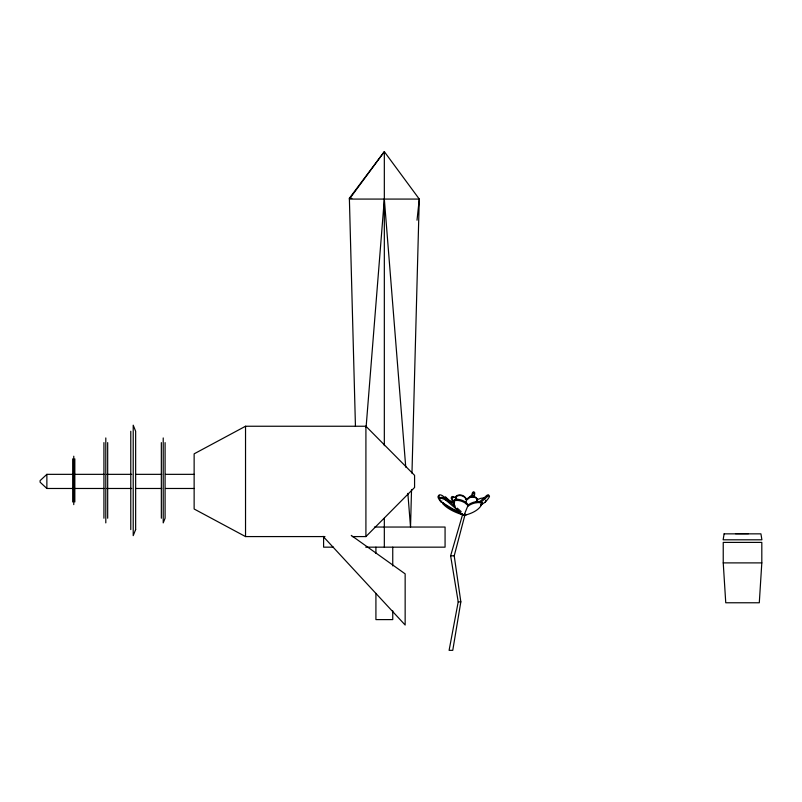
<?xml version="1.0" encoding="UTF-8"?>
<svg xmlns="http://www.w3.org/2000/svg" width="802" height="802" viewBox="0 0 802 802"><rect width="100%" height="100%" fill="white"/><g stroke="black" fill="none" stroke-linecap="round" stroke-linejoin="round"><path stroke-width="1.2" d="M455.917 500.087A23.819 19.799 2.5 0 1 456.148 496.869L456.158 496.298A6.256 4.972 30.8 0 1 461.832 495.215A6.256 4.972 30.8 0 1 466.574 499.516L465.882 503.696M476.218 502.553A23.819 19.709 -1.2 0 0 477.07 499.415L477.08 498.844A6.256 4.702 -25.7 0 0 472.298 496.488A6.256 4.702 -25.7 0 0 466.574 499.516M411.536 489.491L410.534 527.044L407.847 493.37M411.967 473.21L419.276 199.076L384.328 151.658L349.371 198.264L355.446 426.333M454.554 500.879L454.584 499.756A8.231 4.08 21.7 0 1 462.112 500.308A8.231 4.08 21.7 0 1 468.188 504.999L463.957 515.425A31.338 15.95 2.4 0 1 454.554 500.879A8.231 4.08 21.7 0 1 462.072 501.43A8.231 4.08 21.7 0 1 468.157 506.122A8.231 3.429 -17.5 0 1 475.786 502.824A8.231 3.429 -17.5 0 1 481.972 503.656L482.002 502.533A8.231 3.429 -17.5 0 0 469.16 504.278L468.188 504.999M761.81 562.894L759.293 602.773L725.75 602.773L723.234 562.894L723.234 542.403L761.81 542.403L761.81 562.894L723.234 562.894M366.093 427.276L384.328 199.076L405.752 467.185M417.02 220.199L419.276 199.076L349.391 199.076L384.328 151.658L384.328 445.671M465.16 514.092L454.213 555.806L460.839 601.861L452.759 650.342L449.1 650.342L458.213 601.861L450.624 555.806L462.724 514.092M466.213 514.764A31.338 12.862 10.6 0 1 464.859 515.455A31.338 12.341 12.6 0 1 442.824 503.626L443.045 502.463A31.338 12.341 12.6 0 0 460.278 512.789M465.08 514.293L464.508 515.195M453.31 502.443A23.819 13.263 38.4 0 1 451.275 498.052L451.757 497.39A6.256 2.266 50.4 0 1 456.749 498.874M445.23 498.012L445.802 497.22A23.819 2.346 38.2 0 0 451.075 501.801M441.872 500.889L441.08 501.892L463.155 515.105L461.721 513.851M439.065 495.806A8.231 2.466 41.9 0 0 441.08 501.892A8.231 2.386 34.7 0 1 440.108 498.383A8.231 2.386 34.7 0 1 445.922 500.217L446.714 499.215A31.338 0.642 39.8 0 1 453.992 505.38M352.258 536.578L365.912 536.578L414.574 487.486L414.574 475.345L365.912 426.243L245.532 426.243L194.134 453.832L194.134 508.999L245.532 536.578L324.96 536.578M104.28 474.343L46.867 474.343L40.1 480.639L40.1 482.192L46.867 488.478L104.28 488.478M481.02 504.879L485.08 502.273A8.231 1.494 -44.9 0 0 489.34 496.759A8.231 1.494 -44.9 0 0 487.395 496.538L486.613 495.536A31.338 3.058 -40.2 0 1 479.817 501.571M106.776 474.343L131.728 474.343M135.478 474.343L161.683 474.343M165.433 474.343L194.134 474.343M106.776 488.478L131.728 488.478M135.478 488.478L161.683 488.478M165.433 488.478L194.134 488.478M374.414 527.044L445.07 527.044L445.07 547.164L365.742 547.164M735.484 533.671L748.477 533.671M333.512 547.164L323.597 547.164L323.597 536.508M450.624 555.806L454.213 555.806M458.213 601.861L460.839 601.861M349.371 198.264L351.867 198.325M471.195 496.438A23.819 2.326 -68.5 0 0 472.448 492.949L473.33 493.34A6.256 1.133 -73.2 0 1 474.142 496.929M351.246 535.405L405.15 573.861L405.15 625.019L323.106 536.378M444.398 497.3L442.473 495.666A8.231 2.466 41.9 0 0 440.148 498.814M392.749 547.164L392.749 565.901M392.749 610.863L392.749 619.605L375.917 619.605L375.917 593.38M384.328 518.282L384.328 547.164M375.917 547.164L375.917 553.41M365.912 426.243L365.912 536.578M245.532 426.243L245.532 536.578M165.092 442.614L165.092 518.222L163.217 522.894L163.217 437.942M161.342 442.614L161.342 518.222M130.776 431.265L130.776 529.571M107.679 442.614L107.679 518.222M105.804 437.942L105.804 522.894M103.929 442.614L103.929 518.222M74.827 458.864L74.827 501.972M73.764 456.208L73.764 504.628M72.691 458.864L72.691 501.972M46.867 474.343L46.867 488.478M477.07 499.415A6.256 4.702 -25.7 0 0 472.288 497.06A6.256 4.702 -25.7 0 0 466.563 500.087A6.256 4.972 30.8 0 0 461.822 495.786A6.256 4.972 30.8 0 0 456.148 496.869M449.27 501.651A6.256 2.075 25.4 0 1 454.614 502.192M442.824 503.626A8.231 1.955 26.8 0 1 443.035 503.335M447.716 501.24A6.256 0.972 46.3 0 1 446.383 499.646M445.852 498.924A6.256 0.972 46.3 0 1 445.802 497.22M444.859 499.085A6.256 0.972 46.3 0 1 444.819 497.821M449.601 502.072A6.256 2.075 25.4 0 1 454.042 502.974M477.08 498.844A23.819 19.709 -1.2 0 1 476.228 501.992M455.927 499.526A23.819 19.799 2.5 0 1 456.158 496.298M487.395 496.538A31.338 3.058 -40.2 0 1 480.598 502.573M464.779 515.305A31.338 4.09 -39.3 0 1 465.04 514.663M485.751 500.107A8.231 3.058 -30.9 0 1 485.08 502.273M486.613 495.536A8.231 1.494 -44.9 0 1 488.699 495.255M476.599 500.127A8.231 3.058 -30.9 0 1 484.709 498.603M473.33 493.34A23.819 2.326 -68.5 0 1 472.087 496.829M467.396 499.626A6.256 2.326 -59.2 0 1 471.837 495.616M473.511 496.318A6.256 2.326 -59.2 0 1 473.741 496.729M472.448 492.949A6.256 1.133 -73.2 0 1 473.842 492.959M473.491 495.506A6.256 1.133 -73.2 0 1 473.25 496.538M445.922 500.217A31.338 0.642 39.8 0 1 463.155 515.105M457.18 508.117A31.338 0.642 39.8 0 1 461.15 511.586M440.398 498.583A8.231 2.386 34.7 0 1 446.714 499.215M481.972 503.656A31.338 15.749 0 0 1 463.957 515.425M455.065 506.242A31.338 15.95 2.4 0 1 454.554 504.949M454.253 503.646A31.338 15.95 2.4 0 1 454.584 499.756M482.002 502.533A31.338 15.749 0 0 1 480.749 505.029M465.391 499.044A6.256 4.271 17.4 0 1 466.473 499.355M453.792 501.781A23.819 13.263 38.4 0 1 451.757 497.39M451.275 498.052A6.256 2.266 50.4 0 1 452.629 497.17M453.25 497.35A6.256 2.266 50.4 0 1 453.952 497.691M724.116 533.851L723.143 539.806L761.9 539.806L760.928 533.851L724.116 533.851M135.648 529.571L133.212 535.646L133.212 425.19L135.648 431.265L135.648 529.571"/></g></svg>
